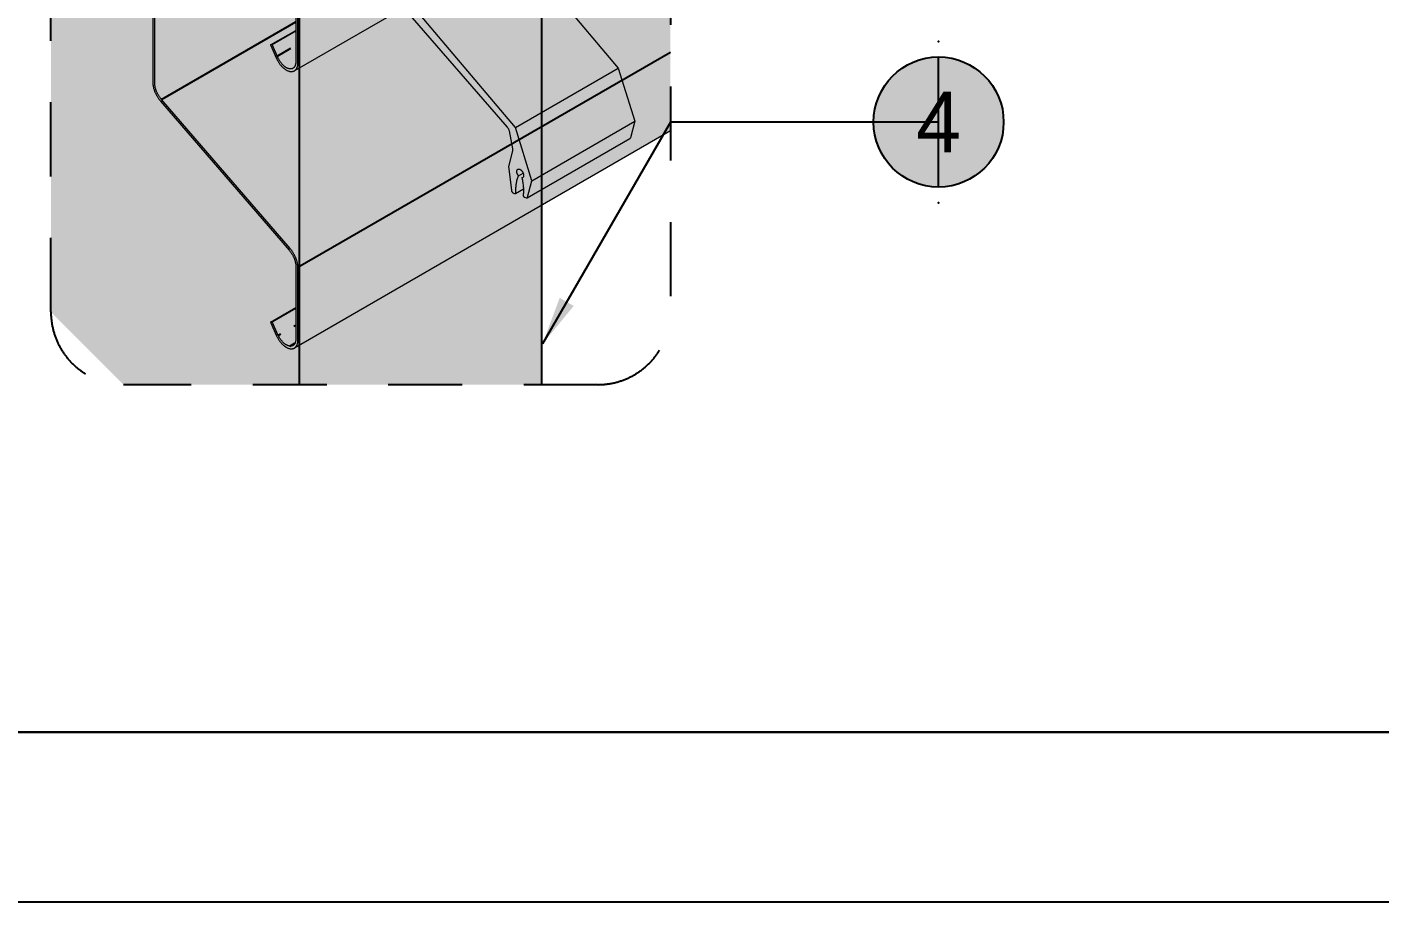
# Model space of a CAD drawing. Header units: millimetres. Extents: x -244126 to 368105, y -173968 to 259060.
# Drawn here: x -87911 to -85120, y 58000 to 59804 of the extents above; entities that cross this region are included whole.
import ezdxf
from ezdxf.enums import TextEntityAlignment as Align
from ezdxf.xclip import XClip

# ---------------------------------------------------------------- set-up
doc = ezdxf.new("R2010")
doc.units = ezdxf.units.MM
doc.header["$MEASUREMENT"] = 0
doc.header["$XCLIPFRAME"] = 0
for name, pattern in [('HIDDEN', [9.525, 6.35, -3.175]), ('TA_HL_003.00000', [19.5, 10.65, -8.85]), ('TA_HL_011.00000', [71.5, 39.05, -32.45]), ('TA_HL_021.00000', [136.5, 74.55, -61.95]), ('TA_HL_043.00000', [279.5, 152.65, -126.85])]:
    doc.linetypes.add(name, pattern=pattern)
for name, color, linetype in [('000 - H A T C H', 8, 'Continuous'), ('000 - SYMBOL CON', 1, 'Continuous'), ('000 - T E X T', 4, 'Continuous'), ('000 - TITLEBLOCK', 4, 'Continuous'), ('001 - ASCESSORIES', 1, 'Continuous'), ('A03_SUN LOUVER', 7, 'Continuous')]:
    doc.layers.add(name, color=color, linetype=linetype)
doc.styles.add('BROWALLIA', font='BrowalliaUPC.ttf')
doc.styles.add('Cetury Gothic', font='GOTHIC.TTF')
doc.styles.add('TA', font='Cordia New.ttf', dxfattribs={"height": 4.5})
pattern_1 = [(0, (7820.9144, -44154.1062), (0.78125, 1.5625), [0, -1.5625])]

# ---------------------------------------------------------------- blocks, each defined once
blk = doc.blocks.new('A$Cfd196da9')
at = {"color": 0, "linetype": 'ByBlock', "const_width": 0.1}
blk.add_lwpolyline([(-143.5, -98), (96.5, -98), (96.5, 99), (-143.5, 99)], close=True, dxfattribs=at)
blk = doc.blocks.new('*U1679')
at = {"layer": '000 - TITLEBLOCK', "color": 250}
blk.add_lwpolyline([(0, 0), (14850, 0), (14850, 10500), (0, 10500)], close=True, dxfattribs=at)
at = {"layer": '000 - T E X T', "color": 3, "xscale": 50, "yscale": 50, "zscale": 50}
blk.add_blockref('A$Cfd196da9', (7425, 5250), dxfattribs=at)
at = {"color": 4, "style": 'TA'}
blk.add_attdef('PAPER_SIZE', text='', height=62.5, dxfattribs=at).set_placement((14215, 249.4), align=Align.MIDDLE_RIGHT)
blk.add_attdef('SCALE_SIZE', text='', height=62.5, dxfattribs=at).set_placement((14337.8, 250.7), align=Align.MIDDLE_LEFT)
at = {"layer": '000 - T E X T', "color": 250, "style": 'TA'}
for tag, height, p in [('SUPERLINK', 50, (431.6, 10394.1)), ('NAMEFILE', 50, (431.6, 10294.1)), ('SC', 1000, (84.1, 9380.3))]:
    blk.add_attdef(tag, text='', height=height, dxfattribs=at).set_placement(p, align=Align.MIDDLE_LEFT)
at = {"layer": '000 - T E X T', "color": 4, "style": 'TA'}
for tag, height, p in [('PRELIM_NAME_JOB_1', 50, (13116.6, 8254.8)), ('PRELIM_NAME_JOB_2', 50, (13116.6, 8145.7)), ('PRELIM_NAME_PROJECT_1', 75, (12370.2, 7732.8)), ('PRELIM_NAME_PROJECT_2', 75, (12370.2, 7547.8)), ('PRELIM_NAME_PROJECT_3', 75, (12370.2, 7362.8)), ('PRELIM_NAME_TITLE_3', 60, (12387.7, 1849.7)), ('DRAWING_NO1', 60, (12365.3, 822.9)), ('DRAWING_NO2', 60, (12365.3, 622.9)), ('PRELIM_NAME_TITLE_1', 1.2, (247.8, 43.7)), ('PRELIM_NAME_TITLE_2', 1.2, (247.8, 40.3))]:
    blk.add_attdef(tag, text='', height=height, dxfattribs=at).set_placement(p, align=Align.MIDDLE_LEFT)
at = {"layer": '000 - T E X T', "color": 4, "style": 'Cetury Gothic'}
for tag, p in [('SHEET_NO.', (14039.5, 849.9)), ('TOTAL_SHEET_NO.', (14024.1, 441))]:
    blk.add_attdef(tag, text='', height=90, dxfattribs=at).set_placement(p, align=Align.CENTER)
at = {"layer": '000 - T E X T', "color": 4, "style": 'TA'}
blk.add_attdef('NAME_REMARK', (1382.1, 432.6), '', height=100, dxfattribs=at)
blk = doc.blocks.new('000 - ASSCESSORIES_FAMELINE_AL.FLEX_BK_FOR_70Z_[70Z-BK]_ISOMATRIC_VIEW')
at = {"layer": '001 - ASCESSORIES', "color": 0, "linetype": 'ByBlock', "lineweight": 0, "extrusion": (0.408248, 0.707107, 0.57735)}
for p, q in [((-42.55, -162.91), (-51.3, -114.42)), ((-26.81, -114.42), (-18.06, -162.91)), ((-52.53, -117.96), (-43.97, -161.96)), ((-44.02, -162.79), (-45.26, -166.38)), ((-45.09, -174.07), (-42.55, -162.91)), ((-42.55, -162.91), (-18.06, -162.91)), ((-18.06, -162.91), (-20.6, -174.07)), ((-45.46, -166.73), (-47.77, -169.11)), ((-47.77, -169.11), (-49.74, -173.66)), ((-46.99, -171.83), (-45.87, -171.83)), ((-46.6, -172.54), (-46.27, -172.54)), ((-49.67, -174.38), (-49.51, -174.56)), ((-49.35, -174.64), (-47.44, -174.64)), ((-47.57, -176.57), (-45.09, -174.07)), ((-45.09, -174.07), (-20.6, -174.07)), ((-20.6, -174.07), (-23.07, -176.57)), ((-48.14, -176.25), (-47.87, -176.56)), ((-47.71, -176.64), (-23.21, -176.64))]:
    blk.add_line(p, q, dxfattribs=at)
at = {"layer": '001 - ASCESSORIES', "color": 0, "linetype": 'ByBlock', "lineweight": 0, "extrusion": (-5.55112e-17, 1.11022e-16, -1)}
for centre, major_axis, start_param, end_param in [((-44.52, -162.28), (0, -1), -1.895536, -1.032852), ((-46.43, -171.58), (0, 1), -1.818254, 3.433503)]:
    blk.add_ellipse(centre, major_axis=major_axis, ratio=0.57735, start_param=start_param, end_param=end_param, dxfattribs=at)
at = {"layer": '001 - ASCESSORIES', "color": 0, "linetype": 'ByBlock', "lineweight": 0, "extrusion": (-2.46519e-32, 1.11022e-16, -1)}
blk.add_ellipse((-45.76, -165.87), major_axis=(0, -1), ratio=0.57735, start_param=-1.032852, end_param=-0.537944, dxfattribs=at)
at = {"layer": '001 - ASCESSORIES', "color": 0, "linetype": 'ByBlock', "lineweight": 0, "extrusion": (1.38778e-16, 1.66533e-16, -1)}
blk.add_ellipse((-44.6, -181.57), major_axis=(0, 10.58), ratio=0.57735, start_param=-0.836571, end_param=-0.401574, dxfattribs=at)
at = {"layer": '001 - ASCESSORIES', "color": 0, "linetype": 'ByBlock', "lineweight": 0, "extrusion": (-2.77556e-17, -9.24446e-33, -1)}
blk.add_ellipse((-51.42, -168.3), major_axis=(0, -9.37), ratio=0.57735, start_param=-1.101207, end_param=-0.650328, dxfattribs=at)
at = {"layer": '001 - ASCESSORIES', "color": 0, "linetype": 'ByBlock', "lineweight": 0}
for centre, major_axis, start_param, end_param in [((-49.51, -173.96), (0, -0.5), -2.216568, -0.583655), ((-49.35, -174.14), (0, -0.5), -0.583655, 0.836571), ((-48.04, -176), (0, -0.3), -2.491265, -0.583655), ((-47.71, -176.14), (0, -0.5), -0.583655, 0.523599)]:
    blk.add_ellipse(centre, major_axis=major_axis, ratio=0.57735, start_param=start_param, end_param=end_param, dxfattribs=at)
at = {"layer": '001 - ASCESSORIES', "color": 0, "linetype": 'ByBlock', "lineweight": 0, "extrusion": (-1.38778e-16, 1.11022e-16, -1)}
blk.add_ellipse((-23.21, -176.14), major_axis=(0, -0.5), ratio=0.57735, start_param=-0.523599, end_param=0, dxfattribs=at)
blk = doc.blocks.new('*U2974')
at = {"layer": '000 - H A T C H'}
h = blk.add_hatch(dxfattribs=at)
h.set_pattern_fill('DASH', color=8, scale=25, angle=30)
h.set_pattern_definition([(30, (146.9617, 84.8484), (1.14383, 4.26883), [3.125, -3.125])])
edge = h.paths.add_edge_path()
edge.add_line((27.75, -46.75), (23.88, -42.27))
edge.add_line((23.88, -42.27), (1.58, -55.15))
edge.add_ellipse((3.01, -58.25), major_axis=(-1.7, 2.94), ratio=0.57735, start_angle=-135.2312, end_angle=0, ccw=False)
edge.add_line((5.42, -59.65), (27.75, -46.75))
edge = h.paths.add_edge_path()
edge.add_ellipse((32.09, -54.88), major_axis=(1.7, -2.94), ratio=0.57735, start_angle=405, end_angle=469.3295)
edge.add_line((33.13, -52.98), (27.75, -46.75))
edge.add_line((27.75, -46.75), (5.42, -59.65))
edge.add_line((5.42, -59.65), (5.42, -75.79))
edge.add_ellipse((7.82, -77.17), major_axis=(-1.7, 2.94), ratio=0.57735, start_angle=405, end_angle=469.3295)
edge.add_line((6.78, -79.08), (34.49, -63.08))
edge.add_line((34.49, -63.08), (34.49, -56.27))
edge = h.paths.add_edge_path()
edge.add_line((34.92, -56.52), (34.92, -71.62))
edge.add_ellipse((32.51, -70.22), major_axis=(1.7, -2.94), ratio=0.57735, start_angle=0, end_angle=44.7725, ccw=False)
edge.add_line((34.67, -72.9), (393.31, 134.16))
edge.add_ellipse((391.61, 137.11), major_axis=(1.7, -2.94), ratio=0.57735, start_angle=360, end_angle=404.7725)
edge.add_line((394.01, 135.71), (394.01, 150.81))
edge.add_line((394.01, 150.81), (34.92, -56.52))
edge = h.paths.add_edge_path(flags=17)
edge.add_ellipse((32.51, -70.22), major_axis=(1.4, -2.42), ratio=0.57735, start_angle=259.4412, end_angle=404.7779)
edge.add_line((34.49, -71.37), (34.49, -64.94))
edge.add_line((34.49, -64.94), (29.63, -67.74))
edge.add_line((29.63, -67.74), (30.88, -70.57))
edge = h.paths.add_edge_path()
edge.add_ellipse((32.51, -127.37), major_axis=(1.7, -2.94), ratio=0.57735, start_angle=-100.5587, end_angle=0, ccw=False)
edge.add_line((30.53, -127.8), (29.28, -124.97))
edge.add_line((29.28, -124.97), (34.49, -121.97))
edge.add_line((34.49, -121.97), (34.49, -120.23))
edge.add_line((34.49, -120.23), (6.78, -136.23))
edge.add_line((6.78, -136.23), (33.65, -167.35))
edge.add_ellipse((32.09, -169.19), major_axis=(-2, 3.46), ratio=0.57735, start_angle=-135, end_angle=-70.6705, ccw=False)
edge.add_line((35, -170.78), (394.01, 36.5))
edge.add_ellipse((391.18, 38.13), major_axis=(2, -3.46), ratio=0.57735, start_angle=405, end_angle=469.3295)
edge.add_line((392.41, 40.37), (371.59, 64.47))
edge.add_line((371.59, 64.47), (33.93, -130.48))
edge = h.paths.add_edge_path()
edge.add_ellipse((32.09, -112.04), major_axis=(1.7, -2.94), ratio=0.57735, start_angle=405, end_angle=469.3295)
edge.add_line((33.13, -110.14), (23.88, -99.43))
edge.add_line((23.88, -99.43), (1.58, -112.3))
edge.add_ellipse((3.01, -115.4), major_axis=(-1.7, 2.94), ratio=0.57735, start_angle=-135.2312, end_angle=0, ccw=False)
edge.add_line((5.42, -116.8), (5.42, -132.94))
edge.add_ellipse((7.82, -134.33), major_axis=(-1.7, 2.94), ratio=0.57735, start_angle=405, end_angle=469.3295)
edge.add_line((6.78, -136.23), (34.49, -120.23))
edge.add_line((34.49, -120.23), (34.49, -113.43))
edge = h.paths.add_edge_path()
edge.add_ellipse((391.18, 95.29), major_axis=(2, -3.46), ratio=0.57735, start_angle=405, end_angle=469.3295)
edge.add_line((392.41, 97.52), (371.59, 121.62))
edge.add_line((371.59, 121.62), (33.93, -73.33))
edge.add_ellipse((32.51, -70.22), major_axis=(1.7, -2.94), ratio=0.57735, start_angle=-100.5587, end_angle=0, ccw=False)
edge.add_line((30.53, -70.64), (29.28, -67.82))
edge.add_line((29.28, -67.82), (34.49, -64.81))
edge.add_line((34.49, -64.81), (34.49, -63.08))
edge.add_line((34.49, -63.08), (6.78, -79.08))
edge.add_line((6.78, -79.08), (33.65, -110.19))
edge.add_ellipse((32.09, -112.04), major_axis=(-2, 3.46), ratio=0.57735, start_angle=-135, end_angle=-70.6705, ccw=False)
edge.add_line((35, -113.62), (394.01, 93.65))
edge = h.paths.add_edge_path()
edge.add_ellipse((391.61, 79.95), major_axis=(1.7, -2.94), ratio=0.57735, start_angle=360, end_angle=404.7725)
edge.add_line((394.01, 78.55), (394.01, 93.65))
edge.add_line((394.01, 93.65), (34.92, -113.67))
edge.add_line((34.92, -113.67), (34.92, -128.77))
edge.add_ellipse((32.51, -127.37), major_axis=(1.7, -2.94), ratio=0.57735, start_angle=0, end_angle=44.7725, ccw=False)
edge.add_line((34.67, -130.05), (393.31, 77.01))
edge = h.paths.add_edge_path()
edge.add_ellipse((391.61, 22.8), major_axis=(1.7, -2.94), ratio=0.57735, start_angle=360, end_angle=404.7725)
edge.add_line((394.01, 21.4), (394.01, 36.5))
edge.add_line((394.01, 36.5), (34.92, -170.82))
edge.add_line((34.92, -170.82), (34.92, -185.93))
edge.add_ellipse((32.51, -184.53), major_axis=(1.7, -2.94), ratio=0.57735, start_angle=0, end_angle=44.7725, ccw=False)
edge.add_line((34.67, -187.21), (393.31, 19.85))
h = blk.add_hatch(dxfattribs=at)
h.set_pattern_fill('DASH', color=8, scale=25, angle=30)
edge = h.paths.add_edge_path()
edge.add_line((29.63, -124.9), (30.88, -127.72))
edge.add_ellipse((32.51, -127.37), major_axis=(1.4, -2.42), ratio=0.57735, start_angle=259.4412, end_angle=404.7779)
edge.add_line((34.49, -128.52), (34.49, -122.09))
edge.add_line((34.49, -122.09), (29.63, -124.9))
edge = h.paths.add_edge_path()
edge.add_line((34.49, -179.25), (29.63, -182.05))
edge.add_line((29.63, -182.05), (30.88, -184.88))
edge.add_ellipse((32.51, -184.53), major_axis=(1.4, -2.42), ratio=0.57735, start_angle=259.4412, end_angle=404.7779)
edge.add_line((34.49, -185.68), (34.49, -179.25))
at = {"layer": 'A03_SUN LOUVER', "color": 0, "linetype": 'Continuous', "lineweight": 0, "extrusion": (-4.996e-16, 0.816497, 0.57735)}
for p, q in [((393.31, 77.01), (34.21, -130.32)), ((393.31, 19.85), (34.21, -187.47)), ((34.49, -113.43), (34.49, -128.52)), ((34.92, -128.77), (34.92, -113.67)), ((4.99, -116.55), (4.99, -132.7)), ((5.42, -132.94), (5.42, -116.8)), ((29.28, -124.97), (34.49, -121.97)), ((29.63, -124.9), (34.49, -122.09)), ((29.63, -124.9), (29.28, -124.97)), ((29.28, -124.97), (30.53, -127.8)), ((30.88, -127.72), (29.63, -124.9)), ((6.6, -136.57), (33.13, -167.29)), ((33.32, -166.96), (6.78, -136.23)), ((34.49, -170.58), (34.49, -185.68)), ((34.92, -185.93), (34.92, -170.82)), ((29.28, -182.13), (34.49, -179.12)), ((29.63, -182.05), (34.49, -179.25)), ((29.63, -182.05), (29.28, -182.13)), ((29.28, -182.13), (30.53, -184.95)), ((30.88, -184.88), (29.63, -182.05))]:
    blk.add_line(p, q, dxfattribs=at)
at = {"layer": 'A03_SUN LOUVER', "color": 0}
for p, q in [((34.92, -170.82), (394.01, 36.5)), ((6.78, -136.23), (34.49, -120.23))]:
    blk.add_line(p, q, dxfattribs=at)
at = {"layer": 'A03_SUN LOUVER', "color": 0, "linetype": 'Continuous', "lineweight": 0}
for centre, major_axis, start_param, end_param in [((32.51, -127.37), (1.7, -2.94), -1.755081, 0.781428), ((7.82, -134.33), (2, -3.46), -2.356194, -1.233433), ((32.09, -169.19), (-2, 3.46), -2.356194, -1.233433), ((32.51, -184.53), (1.7, -2.94), -1.755081, 0.781428)]:
    blk.add_ellipse(centre, major_axis=major_axis, ratio=0.57735, start_param=start_param, end_param=end_param, dxfattribs=at)
at = {"layer": 'A03_SUN LOUVER', "color": 0, "linetype": 'Continuous', "lineweight": 0, "extrusion": (1.40504e-16, 1.45219e-16, -1)}
for centre in [(32.51, -127.37), (32.51, -184.53)]:
    blk.add_ellipse(centre, major_axis=(1.4, -2.42), ratio=0.57735, start_param=-0.781522, end_param=1.755082, dxfattribs=at)
at = {"layer": 'A03_SUN LOUVER', "color": 0, "linetype": 'Continuous', "lineweight": 0, "extrusion": (-7.95482e-17, 8.22703e-17, -1)}
blk.add_ellipse((7.82, -134.33), major_axis=(-1.7, 2.94), ratio=0.57735, start_param=-1.90816, end_param=-0.785398, dxfattribs=at)
at = {"layer": 'A03_SUN LOUVER', "color": 0, "linetype": 'Continuous', "lineweight": 0, "extrusion": (-7.43708e-18, 1.23904e-16, -1)}
blk.add_ellipse((32.09, -169.19), major_axis=(1.7, -2.94), ratio=0.57735, start_param=-1.90816, end_param=-0.785398, dxfattribs=at)
blk = doc.blocks.new('A$Cadb84cab')
at = {"layer": '000 - H A T C H'}
h = blk.add_hatch(dxfattribs=at)
h.set_pattern_fill('DOTS', color=8, scale=25)
h.set_pattern_definition(pattern_1)
h.paths.add_polyline_path([(-61.57, -57.56), (-161.57, -7.56), (-161.57, 293.63), (-61.57, 243.63)])
h = blk.add_hatch(dxfattribs=at)
h.set_pattern_fill('DOTS', color=8, scale=25)
h.set_pattern_definition(pattern_1)
h.paths.add_polyline_path([(-61.57, -57.56), (-11.57, -32.56), (-11.57, 268.63), (-61.57, 243.63)])
at = {"color": 1}
for points in [[(-61.57, -57.56), (-161.57, -7.56), (-161.57, 293.63), (-61.57, 243.63)], [(-61.57, -57.56), (-11.57, -32.56), (-11.57, 268.63), (-61.57, 243.63)]]:
    blk.add_lwpolyline(points, close=True, dxfattribs=at)
blk = doc.blocks.new('000 - ARROW FOR SYMBOL')
at = {"layer": '000 - SYMBOL CON', "color": 0, "linetype": 'HIDDEN'}
blk.add_solid([(1.289, 1.565), (0, 0), (0.711, 1.899)], dxfattribs=at)
blk = doc.blocks.new('*U2976')
h = blk.add_hatch(color=250)
h.dxf.hatch_style = 1
edge = h.paths.add_edge_path()
edge.add_arc((0, 0), 2.683, 0, 360)
for p in [(0, 3.326), (0, -3.326)]:
    blk.add_point(p)
at = {"layer": '000 - SYMBOL CON', "color": 0, "linetype": 'ByBlock'}
for points in [[(0, 0), (-11.062, 0), (-16.344, -9.149)], [(-11.062, 0), (-11.062, 0), (-16.344, -9.149)]]:
    blk.add_lwpolyline(points, dxfattribs=at)
at = {"layer": '000 - SYMBOL CON', "color": 2}
blk.add_circle((0, 0), 2.683, dxfattribs=at)
at = {"layer": 'Defpoints', "color": 250}
blk.add_line((0, -2.683), (0, 2.683), dxfattribs=at)
at = {"layer": '000 - SYMBOL CON', "color": 0}
blk.add_blockref('000 - ARROW FOR SYMBOL', (-16.344, -9.149), dxfattribs=at)
blk.add_blockref('000 - ARROW FOR SYMBOL', (-16.344, -9.149), dxfattribs=at)
at = {"layer": '000 - T E X T', "style": 'BROWALLIA'}
blk.add_attdef('NO.CODE', text='', height=2.5, dxfattribs=at).set_placement((0, 0), align=Align.MIDDLE_CENTER)

msp = doc.modelspace()

# ---------------------------------------------------------------- linework, layer by layer
at = {"layer": '000 - SYMBOL CON', "color": 2, "linetype": 'TA_HL_043.00000'}
msp.add_lwpolyline([(-86733.32419, 59066.75884), (-87711.42207, 59066.75884, -0.4142135624), (-87861.42207, 59216.75884), (-87861.42207, 61638.03443, -0.4142135624), (-87711.42207, 61788.03443), (-86733.32419, 61788.03443, -0.4142135624), (-86583.32419, 61638.03443), (-86583.32419, 59216.75884, -0.4142135624)], format="xyb", close=True, dxfattribs=at)

# ---------------------------------------------------------------- block references
at = {"color": 2, "linetype": 'TA_HL_003.00000'}
msp.add_blockref('*U1679', (-95051.11001, 58000.25635), dxfattribs=at)
at = {"color": 3}
ref = msp.add_blockref('A$Cadb84cab', (-86733.32419, 59216.75884), dxfattribs=dict(at, xscale=10, yscale=10, zscale=10))
XClip(ref).set_block_clipping_path([(0, -15), (-97.8097878808, -15), (-112.8097878808, 0), (-112.8097878808, 242.1275592577), (-97.8097878808, 257.1275592577), (0, 257.1275592577), (15, 242.1275592577), (15, 0)])
ref = msp.add_blockref('*U2974', (-87701.17174, 61017.01125), dxfattribs=dict(at, xscale=10, yscale=10, zscale=10))
XClip(ref).set_block_clipping_path([(96.7847543676, -195.0252412902), (-1.0250335132, -195.0252412902), (-16.0250335132, -180.0252412902), (-16.0250335132, 62.1023179675), (-1.0250335132, 77.1023179675), (96.7847543676, 77.1023179675), (111.7847543676, 62.1023179675), (111.7847543676, -180.0252412902)])
at = {"layer": '000 - T E X T', "color": 2, "linetype": 'TA_HL_011.00000', "ltscale": 2.5, "xscale": 50, "yscale": 50, "zscale": 50}
msp.add_blockref('*U2976', (-86030.21474, 59608.28425), dxfattribs=at).add_auto_attribs({'NO.CODE': '4'})
at = {"layer": '001 - ASCESSORIES', "linetype": 'TA_HL_021.00000'}
ref = msp.add_blockref('000 - ASSCESSORIES_FAMELINE_AL.FLEX_BK_FOR_70Z_[70Z-BK]_ISOMATRIC_VIEW', (-87349.06884, 61220.29796), dxfattribs=dict(at, xscale=10, yscale=10, zscale=10, rotation=29.99999999999996))
XClip(ref).set_block_clipping_path([(-54.3519056656, -217.2891905203), (-139.0576667091, -168.3842965799), (-144.5480477659, -147.8939155231), (-23.4842681371, 61.7947017503), (-2.9938870803, 67.2850828071), (81.7118739633, 18.3801888667), (87.20225502, -2.1101921901), (-33.8615246088, -211.7988094636)])

doc.saveas('drawing.dxf')
